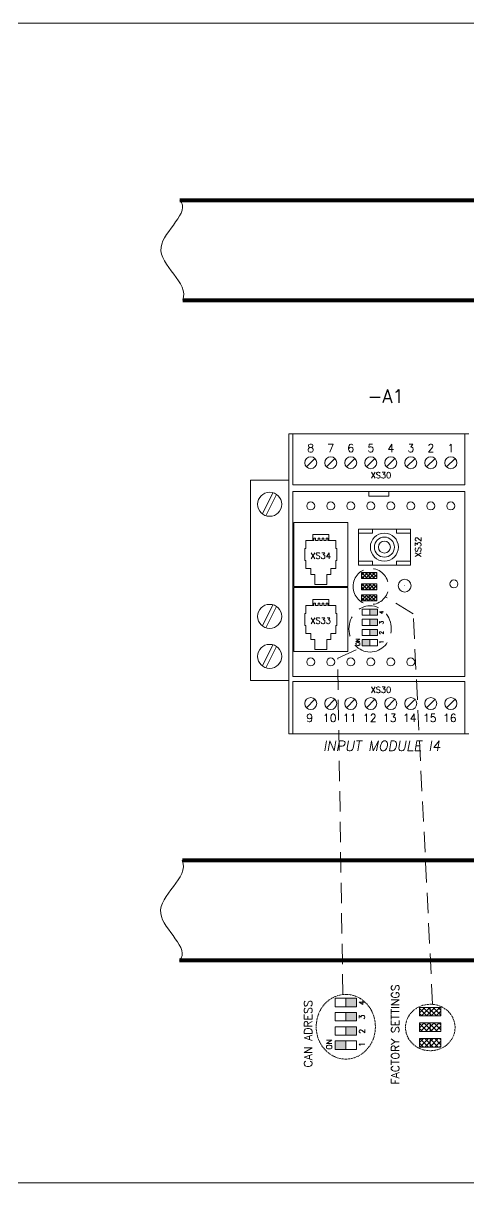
# Model space of a CAD drawing. Extents: x -2993 to 3661, y -4147 to -1441.
# Drawn here: x -1236.7 to -1125.4, y -2866.4 to -2576.6 of the extents above; entities that cross this region are included whole.
import ezdxf
from ezdxf.enums import TextEntityAlignment as Align

# ---------------------------------------------------------------- set-up
doc = ezdxf.new("R2010")
doc.units = 0
doc.header["$LTSCALE"] = 0.1
doc.header["$MEASUREMENT"] = 0
doc.linetypes.add('DASHED', pattern=[19.05, 12.7, -6.35])
doc.layers.get('0').update_dxf_attribs({"linetype": 'CONTINUOUS'})
for name, color, linetype in [('50C', 7, 'CONTINUOUS'), ('DIM', 5, 'CONTINUOUS'), ('KABELGOTEN', 5, 'CONTINUOUS'), ('MONTAGEPLAAT', 230, 'CONTINUOUS'), ('MOTMODULE', 7, 'CONTINUOUS')]:
    doc.layers.add(name, color=color, linetype=linetype)
doc.styles.get("Standard").update_dxf_attribs({"font": 'simplex.shx'})

msp = doc.modelspace()

# ---------------------------------------------------------------- hatches: boundary and pattern name
at = {"lineweight": 13}
h = msp.add_hatch(dxfattribs=at)
h.set_pattern_fill('ANSI37', color=256, scale=0.2, angle=180, style=0)
h.set_pattern_definition([(225, (8396.8499, 512.36735), (0.449012806, -0.449012806), []), (315, (8396.8499, 512.36735), (0.449012806, 0.449012806), [])])
h.paths.add_polyline_path([(-1148.39, -2721), (-1148.39, -2719.47), (-1150.28, -2719.47), (-1150.28, -2721)])
h.paths.add_polyline_path([(-1152.2, -2719.47), (-1152.2, -2721), (-1150.28, -2721), (-1150.28, -2719.47)])
h.paths.add_polyline_path([(-1150.28, -2718.2), (-1150.28, -2716.68), (-1152.2, -2716.68), (-1152.2, -2718.2)])
h.paths.add_polyline_path([(-1150.28, -2718.2), (-1148.39, -2718.2), (-1148.39, -2716.68), (-1150.28, -2716.68)])
h.paths.add_polyline_path([(-1148.39, -2713.89), (-1150.28, -2713.89), (-1150.28, -2715.41), (-1148.39, -2715.41)])
h.paths.add_polyline_path([(-1150.28, -2715.41), (-1150.28, -2713.89), (-1152.2, -2713.89), (-1152.2, -2715.41)])
h = msp.add_hatch(color=256, dxfattribs=at)
h.paths.add_polyline_path([(-1150.1, -2730.65), (-1152.03, -2730.65), (-1152.03, -2732.17), (-1150.1, -2732.17)])
h.paths.add_polyline_path([(-1148.22, -2728.11), (-1150.1, -2728.11), (-1150.1, -2729.63), (-1148.22, -2729.63)])
h.paths.add_polyline_path([(-1148.22, -2725.57), (-1150.15, -2725.57), (-1150.15, -2727.09), (-1148.22, -2727.09)])
h.paths.add_polyline_path([(-1148.22, -2723.03), (-1150.15, -2723.03), (-1150.15, -2724.55), (-1148.22, -2724.55)])
at = {"linetype": 'DASHED', "lineweight": 13}
h = msp.add_hatch(color=256, dxfattribs=at)
h.paths.add_polyline_path([(-1156.09, -2830.95), (-1158.79, -2830.95), (-1158.79, -2833.08), (-1156.09, -2833.08)])
h.paths.add_polyline_path([(-1153.46, -2827.4), (-1156.09, -2827.4), (-1156.09, -2829.53), (-1153.46, -2829.53)])
h.paths.add_polyline_path([(-1153.46, -2823.84), (-1156.16, -2823.84), (-1156.16, -2825.97), (-1153.46, -2825.97)])
h.paths.add_polyline_path([(-1153.46, -2820.28), (-1156.16, -2820.28), (-1156.16, -2822.42), (-1153.46, -2822.42)])
at = {"lineweight": 13}
h = msp.add_hatch(dxfattribs=at)
h.set_pattern_fill('ANSI37', color=256, scale=7, angle=180, style=0)
h.set_pattern_definition([(225, (-1773.8557, -2796.7994), (0.6187184, -0.6187184), []), (315, (-1773.8557, -2796.7994), (0.6187184, 0.6187184), [])])
h.paths.add_polyline_path([(-1132.39, -2832.51), (-1132.39, -2830.38), (-1135.02, -2830.38), (-1135.02, -2832.51)])
h.paths.add_polyline_path([(-1135.02, -2830.38), (-1137.72, -2830.38), (-1137.72, -2832.51), (-1135.02, -2832.51)])
h.paths.add_polyline_path([(-1137.72, -2826.47), (-1137.72, -2828.6), (-1135.02, -2828.6), (-1135.02, -2826.47)])
h.paths.add_polyline_path([(-1135.02, -2826.47), (-1135.02, -2828.6), (-1132.39, -2828.6), (-1132.39, -2826.47)])
h.paths.add_polyline_path([(-1135.02, -2822.56), (-1135.02, -2824.69), (-1132.39, -2824.69), (-1132.39, -2822.56)])
h.paths.add_polyline_path([(-1135.02, -2824.69), (-1135.02, -2822.56), (-1137.72, -2822.56), (-1137.72, -2824.69)])

# ---------------------------------------------------------------- linework, layer by layer
at = {"linetype": 'Continuous', "lineweight": 13}
for p, q in [((-1170.4, -2754.24), (-1170.4, -2679.24)), ((-1170.4, -2754.24), (-1170.4, -2679.24)), ((-1170.4, -2754.24), (-1170.4, -2679.24)), ((-1170.4, -2754.24), (-1170.4, -2679.24)), ((-1170.4, -2754.24), (-1170.4, -2679.24)), ((-1170.4, -2754.24), (-1170.4, -2679.24)), ((-1170.4, -2754.24), (-1170.4, -2679.24)), ((-1170.4, -2754.24), (-1170.4, -2679.24)), ((-1125.4, -2679.24), (-1170.4, -2679.24)), ((-1125.4, -2679.24), (-1170.4, -2679.24)), ((-1125.4, -2754.24), (-1170.4, -2754.24)), ((-1125.4, -2754.24), (-1170.4, -2754.24)), ((-1153.46, -2820.28), (-1158.79, -2820.28)), ((-1158.79, -2820.28), (-1158.79, -2822.42)), ((-1158.79, -2822.42), (-1153.46, -2822.42)), ((-1156.16, -2820.28), (-1156.16, -2822.42)), ((-1153.46, -2822.42), (-1153.46, -2820.28)), ((-1137.72, -2824.69), (-1137.72, -2822.56)), ((-1137.72, -2822.56), (-1132.39, -2822.56)), ((-1135.02, -2822.56), (-1135.02, -2824.69)), ((-1132.39, -2822.56), (-1132.39, -2824.69)), ((-1153.46, -2823.84), (-1158.79, -2823.84)), ((-1158.79, -2823.84), (-1158.79, -2825.97)), ((-1156.16, -2823.84), (-1156.16, -2825.97)), ((-1153.46, -2825.97), (-1153.46, -2823.84)), ((-1132.39, -2824.69), (-1137.72, -2824.69)), ((-1158.79, -2825.97), (-1153.46, -2825.97)), ((-1158.79, -2827.4), (-1153.46, -2827.4)), ((-1158.79, -2829.53), (-1158.79, -2827.4)), ((-1156.09, -2827.4), (-1156.09, -2829.53)), ((-1153.46, -2827.4), (-1153.46, -2829.53)), ((-1137.72, -2826.47), (-1132.39, -2826.47)), ((-1137.72, -2828.6), (-1137.72, -2826.47)), ((-1132.39, -2828.6), (-1137.72, -2828.6)), ((-1135.02, -2826.47), (-1135.02, -2828.6)), ((-1132.39, -2826.47), (-1132.39, -2828.6)), ((-1153.46, -2829.53), (-1158.79, -2829.53)), ((-1158.79, -2830.95), (-1153.46, -2830.95)), ((-1158.79, -2833.08), (-1158.79, -2830.95)), ((-1156.09, -2830.95), (-1156.09, -2833.08)), ((-1153.46, -2830.95), (-1153.46, -2833.08)), ((-1137.72, -2832.51), (-1137.72, -2830.38)), ((-1137.72, -2830.38), (-1132.39, -2830.38)), ((-1135.02, -2830.38), (-1135.02, -2832.51)), ((-1132.39, -2830.38), (-1132.39, -2832.51)), ((-1153.46, -2833.08), (-1158.79, -2833.08)), ((-1132.39, -2832.51), (-1137.72, -2832.51))]:
    msp.add_line(p, q, dxfattribs=at)
at = {"lineweight": 13}
for p, q in [((-1170.4, -2679.24), (-1170.4, -2754.24)), ((-1170.4, -2679.24), (-1170.4, -2754.24)), ((-1170.4, -2679.24), (-1170.4, -2754.24)), ((-1170.4, -2679.24), (-1170.4, -2754.24)), ((-1170.4, -2679.24), (-1170.4, -2754.24)), ((-1170.4, -2679.24), (-1170.4, -2754.24)), ((-1170.4, -2679.24), (-1170.4, -2754.24)), ((-1170.4, -2679.24), (-1170.4, -2754.24)), ((-1125.4, -2679.24), (-1170.4, -2679.24)), ((-1125.4, -2679.24), (-1170.4, -2679.24)), ((-1169.4, -2691.94), (-1169.4, -2679.24)), ((-1126.4, -2691.94), (-1126.4, -2679.24)), ((-1163.84, -2685.38), (-1165.97, -2687.5)), ((-1158.84, -2685.38), (-1160.97, -2687.5)), ((-1153.84, -2685.38), (-1155.97, -2687.5)), ((-1148.84, -2685.38), (-1150.97, -2687.5)), ((-1143.84, -2685.38), (-1145.97, -2687.5)), ((-1138.84, -2685.38), (-1140.97, -2687.5)), ((-1133.84, -2685.38), (-1135.97, -2687.5)), ((-1128.84, -2685.38), (-1130.97, -2687.5)), ((-1170.4, -2738.04), (-1170.4, -2688.04)), ((-1170.4, -2738.94), (-1170.4, -2688.94)), ((-1170.4, -2738.94), (-1170.4, -2688.94)), ((-1170.4, -2738.94), (-1170.4, -2688.94)), ((-1170.4, -2738.94), (-1170.4, -2688.94)), ((-1170.4, -2738.94), (-1170.4, -2688.94)), ((-1170.4, -2696.52), (-1170.4, -2689.67)), ((-1170.4, -2697.42), (-1170.4, -2690.57)), ((-1170.4, -2740.84), (-1170.4, -2690.84)), ((-1170.4, -2741.74), (-1170.4, -2691.74)), ((-1170.4, -2741.74), (-1170.4, -2691.74)), ((-1126.4, -2691.94), (-1169.4, -2691.94)), ((-1170.4, -2739.84), (-1170.4, -2693.64)), ((-1170.4, -2739.84), (-1170.4, -2693.64)), ((-1170.4, -2739.84), (-1170.4, -2693.64)), ((-1169.4, -2739.84), (-1169.4, -2693.64)), ((-1126.4, -2693.64), (-1169.4, -2693.64)), ((-1150.4, -2693.64), (-1150.4, -2694.84)), ((-1145.4, -2694.84), (-1150.4, -2694.84)), ((-1145.4, -2693.64), (-1145.4, -2694.84)), ((-1126.4, -2739.84), (-1126.4, -2693.64)), ((-1169.1, -2701.41), (-1169.1, -2717.41)), ((-1169.1, -2701.41), (-1155.6, -2701.41)), ((-1155.6, -2701.41), (-1155.6, -2717.41)), ((-1139.99, -2703.04), (-1152.99, -2703.04)), ((-1152.99, -2703.04), (-1152.99, -2712.04)), ((-1149.49, -2704.04), (-1149.49, -2703.04)), ((-1143.49, -2704.04), (-1143.49, -2703.04)), ((-1139.99, -2703.04), (-1139.99, -2712.04)), ((-1166.1, -2705.91), (-1164.35, -2705.91)), ((-1166.1, -2705.91), (-1166.1, -2707.91)), ((-1164.35, -2704.41), (-1164.35, -2705.91)), ((-1164.35, -2704.41), (-1160.35, -2704.41)), ((-1164.08, -2705.91), (-1164.35, -2705.91)), ((-1164.08, -2705.91), (-1164.08, -2705.32)), ((-1164.08, -2705.32), (-1163.67, -2705.32)), ((-1163.67, -2705.32), (-1163.67, -2705.91)), ((-1163.67, -2705.91), (-1163.06, -2705.91)), ((-1163.06, -2705.91), (-1163.06, -2705.32)), ((-1163.06, -2705.32), (-1162.65, -2705.32)), ((-1162.65, -2705.32), (-1162.65, -2705.91)), ((-1162.65, -2705.91), (-1162.04, -2705.91)), ((-1162.04, -2705.32), (-1161.64, -2705.32)), ((-1162.04, -2705.91), (-1162.04, -2705.32)), ((-1161.64, -2705.32), (-1161.64, -2705.91)), ((-1161.64, -2705.91), (-1161.03, -2705.91)), ((-1161.03, -2705.91), (-1161.03, -2705.32)), ((-1161.03, -2705.32), (-1160.62, -2705.32)), ((-1160.62, -2705.32), (-1160.62, -2705.91)), ((-1160.62, -2705.91), (-1160.35, -2705.91)), ((-1160.35, -2704.41), (-1160.35, -2705.91)), ((-1160.35, -2705.91), (-1158.6, -2705.91)), ((-1158.6, -2705.91), (-1158.6, -2707.91)), ((-1149.49, -2704.04), (-1152.99, -2704.04)), ((-1139.99, -2704.04), (-1143.49, -2704.04)), ((-1166.35, -2707.91), (-1166.35, -2710.91)), ((-1166.35, -2707.91), (-1166.1, -2707.91)), ((-1158.6, -2707.91), (-1158.35, -2707.91)), ((-1158.35, -2707.91), (-1158.35, -2710.91)), ((-1166.35, -2710.91), (-1166.1, -2710.91)), ((-1166.1, -2710.91), (-1166.1, -2712.91)), ((-1158.6, -2710.91), (-1158.35, -2710.91)), ((-1158.6, -2710.91), (-1158.6, -2712.91)), ((-1149.49, -2711.04), (-1152.99, -2711.04)), ((-1139.99, -2712.04), (-1152.99, -2712.04)), ((-1149.49, -2712.04), (-1149.49, -2711.04)), ((-1143.49, -2712.04), (-1143.49, -2711.04)), ((-1139.99, -2711.04), (-1143.49, -2711.04)), ((-1166.1, -2712.91), (-1164.85, -2712.91)), ((-1164.85, -2712.91), (-1164.85, -2714.41)), ((-1164.85, -2714.41), (-1163.85, -2714.41)), ((-1163.85, -2714.41), (-1163.85, -2716.91)), ((-1160.85, -2714.41), (-1159.85, -2714.41)), ((-1160.85, -2714.41), (-1160.85, -2716.91)), ((-1159.85, -2712.91), (-1159.85, -2714.41)), ((-1159.85, -2712.91), (-1158.6, -2712.91)), ((-1152.2, -2715.41), (-1152.2, -2713.89)), ((-1152.2, -2713.89), (-1148.39, -2713.89)), ((-1148.39, -2715.41), (-1152.2, -2715.41)), ((-1150.28, -2713.89), (-1150.28, -2715.41)), ((-1148.39, -2713.89), (-1148.39, -2715.41)), ((-1169.1, -2717.41), (-1155.6, -2717.41)), ((-1169.1, -2717.66), (-1169.1, -2733.66)), ((-1169.1, -2717.66), (-1155.6, -2717.66)), ((-1163.85, -2716.91), (-1160.85, -2716.91)), ((-1155.6, -2717.66), (-1155.6, -2733.66)), ((-1152.2, -2718.2), (-1152.2, -2716.68)), ((-1152.2, -2716.68), (-1148.39, -2716.68)), ((-1148.39, -2718.2), (-1152.2, -2718.2)), ((-1150.28, -2716.68), (-1150.28, -2718.2)), ((-1148.39, -2716.68), (-1148.39, -2718.2)), ((-1164.35, -2720.66), (-1164.35, -2722.16)), ((-1164.35, -2720.66), (-1160.35, -2720.66)), ((-1160.35, -2720.66), (-1160.35, -2722.16)), ((-1152.2, -2721), (-1152.2, -2719.47)), ((-1152.2, -2719.47), (-1148.39, -2719.47)), ((-1148.39, -2721), (-1152.2, -2721)), ((-1150.28, -2719.47), (-1150.28, -2721)), ((-1148.39, -2719.47), (-1148.39, -2721)), ((-1166.35, -2724.16), (-1166.35, -2727.16)), ((-1166.35, -2724.16), (-1166.1, -2724.16)), ((-1166.1, -2722.16), (-1164.35, -2722.16)), ((-1166.1, -2722.16), (-1166.1, -2724.16)), ((-1164.08, -2722.16), (-1164.35, -2722.16)), ((-1164.08, -2722.16), (-1164.08, -2721.57)), ((-1164.08, -2721.57), (-1163.67, -2721.57)), ((-1163.67, -2721.57), (-1163.67, -2722.16)), ((-1163.67, -2722.16), (-1163.06, -2722.16)), ((-1163.06, -2722.16), (-1163.06, -2721.57)), ((-1163.06, -2721.57), (-1162.65, -2721.57)), ((-1162.65, -2721.57), (-1162.65, -2722.16)), ((-1162.65, -2722.16), (-1162.04, -2722.16)), ((-1162.04, -2721.57), (-1161.64, -2721.57)), ((-1162.04, -2722.16), (-1162.04, -2721.57)), ((-1161.64, -2721.57), (-1161.64, -2722.16)), ((-1161.64, -2722.16), (-1161.03, -2722.16)), ((-1161.03, -2722.16), (-1161.03, -2721.57)), ((-1161.03, -2721.57), (-1160.62, -2721.57)), ((-1160.62, -2721.57), (-1160.62, -2722.16)), ((-1160.62, -2722.16), (-1160.35, -2722.16)), ((-1160.35, -2722.16), (-1158.6, -2722.16)), ((-1158.6, -2722.16), (-1158.6, -2724.16)), ((-1158.6, -2724.16), (-1158.35, -2724.16)), ((-1158.35, -2724.16), (-1158.35, -2727.16)), ((-1152.03, -2723.03), (-1152.03, -2724.55)), ((-1148.22, -2723.03), (-1152.03, -2723.03)), ((-1150.15, -2723.03), (-1150.15, -2724.55)), ((-1148.22, -2724.55), (-1148.22, -2723.03)), ((-1166.35, -2727.16), (-1166.1, -2727.16)), ((-1166.1, -2727.16), (-1166.1, -2729.16)), ((-1158.6, -2727.16), (-1158.35, -2727.16)), ((-1158.6, -2727.16), (-1158.6, -2729.16)), ((-1152.03, -2724.55), (-1148.22, -2724.55)), ((-1152.03, -2725.57), (-1152.03, -2727.09)), ((-1148.22, -2725.57), (-1152.03, -2725.57)), ((-1152.03, -2727.09), (-1148.22, -2727.09)), ((-1150.15, -2725.57), (-1150.15, -2727.09)), ((-1148.22, -2727.09), (-1148.22, -2725.57)), ((-1166.1, -2729.16), (-1164.85, -2729.16)), ((-1164.85, -2729.16), (-1164.85, -2730.66)), ((-1159.85, -2729.16), (-1159.85, -2730.66)), ((-1159.85, -2729.16), (-1158.6, -2729.16)), ((-1152.03, -2729.63), (-1152.03, -2728.11)), ((-1152.03, -2728.11), (-1148.22, -2728.11)), ((-1148.22, -2729.63), (-1152.03, -2729.63)), ((-1150.1, -2728.11), (-1150.1, -2729.63)), ((-1148.22, -2728.11), (-1148.22, -2729.63)), ((-1164.85, -2730.66), (-1163.85, -2730.66)), ((-1163.85, -2730.66), (-1163.85, -2733.16)), ((-1160.85, -2730.66), (-1160.85, -2733.16)), ((-1160.85, -2730.66), (-1159.85, -2730.66)), ((-1152.03, -2732.17), (-1152.03, -2730.65)), ((-1152.03, -2730.65), (-1148.22, -2730.65)), ((-1148.22, -2732.17), (-1152.03, -2732.17)), ((-1150.1, -2730.65), (-1150.1, -2732.17)), ((-1148.22, -2730.65), (-1148.22, -2732.17)), ((-1169.1, -2733.66), (-1155.6, -2733.66)), ((-1163.85, -2733.16), (-1160.85, -2733.16)), ((-1126.4, -2739.84), (-1169.4, -2739.84)), ((-1169.4, -2741.14), (-1169.4, -2754.24)), ((-1126.4, -2741.14), (-1169.4, -2741.14)), ((-1126.4, -2741.14), (-1126.4, -2754.24)), ((-1163.84, -2745.58), (-1165.97, -2747.7)), ((-1158.84, -2745.58), (-1160.97, -2747.7)), ((-1153.84, -2745.58), (-1155.97, -2747.7)), ((-1148.84, -2745.58), (-1150.97, -2747.7)), ((-1143.84, -2745.58), (-1145.97, -2747.7)), ((-1138.84, -2745.58), (-1140.97, -2747.7)), ((-1133.84, -2745.58), (-1135.97, -2747.7)), ((-1128.84, -2745.58), (-1130.97, -2747.7)), ((-1125.4, -2754.24), (-1170.4, -2754.24)), ((-1125.4, -2754.24), (-1126.4, -2754.24))]:
    msp.add_line(p, q, dxfattribs=at)
at = {"linetype": 'DASHED', "lineweight": 13, "ltscale": 4}
for p, q in [((-1139.3, -2724.2), (-1146.29, -2719.97)), ((-1134.45, -2821.82), (-1139.3, -2724.2)), ((-1158.16, -2735.31), (-1152.88, -2732.88)), ((-1156.87, -2819.36), (-1158.16, -2735.31))]:
    msp.add_line(p, q, dxfattribs=at)
at = {"lineweight": 13, "const_width": 0.1}
msp.add_lwpolyline([(-1141.36, -2717.19, 1), (-1141.46, -2717.19, 1)], format="xyb", close=True, dxfattribs=at)
at = {"lineweight": 13}
for centre, radius in [((-1164.9, -2686.44), 1.5), ((-1159.9, -2686.44), 1.5), ((-1154.9, -2686.44), 1.5), ((-1149.9, -2686.44), 1.5), ((-1144.9, -2686.44), 1.5), ((-1139.9, -2686.44), 1.5), ((-1134.9, -2686.44), 1.5), ((-1129.9, -2686.44), 1.5), ((-1164.9, -2697.24), 1), ((-1159.9, -2697.24), 1), ((-1154.9, -2697.24), 1), ((-1149.9, -2697.24), 1), ((-1144.9, -2697.24), 1), ((-1139.9, -2697.24), 1), ((-1134.9, -2697.24), 1), ((-1129.9, -2697.24), 1), ((-1146.49, -2707.54), 3.5), ((-1146.49, -2707.54), 2.5), ((-1146.49, -2707.54), 1.5), ((-1141.41, -2717.19), 1.6), ((-1129.14, -2716.74), 1), ((-1164.9, -2736.24), 1), ((-1159.9, -2736.24), 1), ((-1154.9, -2736.24), 1), ((-1149.9, -2736.24), 1), ((-1144.9, -2736.24), 1), ((-1139.9, -2736.24), 1), ((-1164.9, -2746.64), 1.5), ((-1159.9, -2746.64), 1.5), ((-1154.9, -2746.64), 1.5), ((-1149.9, -2746.64), 1.5), ((-1144.9, -2746.64), 1.5), ((-1139.9, -2746.64), 1.5), ((-1134.9, -2746.64), 1.5), ((-1129.9, -2746.64), 1.5)]:
    msp.add_circle(centre, radius, dxfattribs=at)
at = {"linetype": 'DASHED', "lineweight": 13, "ltscale": 4, "extrusion": (0, 0, -1)}
msp.add_ellipse((-1149.9, -2717.38), major_axis=(-0.01, 4.5), ratio=0.984111, start_param=-1.570796, end_param=4.712389, dxfattribs=at)
msp.add_ellipse((-1150.05, -2728), major_axis=(0, -5.78), ratio=0.914373, dxfattribs=at)
at = {"linetype": 'DASHED', "lineweight": 13, "ltscale": 0.2}
for centre, major_axis, ratio in [((-1156.13, -2827.41), (0, -8.09), 0.914373), ((-1135.02, -2827.6), (6.19, -0.01), 0.938062)]:
    msp.add_ellipse(centre, major_axis=major_axis, ratio=ratio, dxfattribs=at)
at = {"layer": '50C', "lineweight": 13}
for p, q in [((-1170.4, -2687.59), (-1170.4, -2737.59)), ((-1170.4, -2687.59), (-1170.4, -2737.59)), ((-1179.9, -2740.84), (-1179.9, -2690.84)), ((-1179.9, -2740.84), (-1179.9, -2690.84)), ((-1179.9, -2740.84), (-1179.9, -2690.84)), ((-1179.9, -2740.84), (-1179.9, -2690.84)), ((-1179.9, -2740.84), (-1179.9, -2690.84)), ((-1179.9, -2740.84), (-1179.9, -2690.84)), ((-1179.9, -2690.84), (-1170.4, -2690.84)), ((-1170.4, -2689.78), (-1170.4, -2733.78)), ((-1170.4, -2733.78), (-1170.4, -2689.78)), ((-1170.4, -2689.78), (-1170.4, -2733.78)), ((-1170.4, -2690.68), (-1170.4, -2734.68)), ((-1170.4, -2734.68), (-1170.4, -2690.68)), ((-1170.4, -2690.68), (-1170.4, -2734.68)), ((-1170.4, -2690.68), (-1170.4, -2734.68)), ((-1170.4, -2734.68), (-1170.4, -2690.68)), ((-1170.4, -2690.68), (-1170.4, -2734.68)), ((-1170.4, -2691.74), (-1170.4, -2741.74)), ((-1170.4, -2691.74), (-1170.4, -2741.74)), ((-1170.4, -2691.74), (-1170.4, -2741.74)), ((-1174.34, -2693.95), (-1176.96, -2699.24)), ((-1173.44, -2694.38), (-1176.07, -2699.7)), ((-1174.34, -2721.95), (-1176.96, -2727.24)), ((-1173.44, -2722.38), (-1176.07, -2727.7)), ((-1174.34, -2731.95), (-1176.96, -2737.24)), ((-1173.44, -2732.38), (-1176.07, -2737.7)), ((-1170.4, -2740.84), (-1179.9, -2740.84))]:
    msp.add_line(p, q, dxfattribs=at)
for centre in [(-1175.15, -2696.84), (-1175.15, -2724.84), (-1175.15, -2734.84)]:
    msp.add_circle(centre, 3, dxfattribs=at)
at = {"layer": 'DIM', "lineweight": 13, "const_width": 1}
for points in [[(-1197.61, -2620.84), (-1013.01, -2620.84)], [(-1013.01, -2620.84), (-1013.01, -2645.84), (-1196.88, -2645.84)], [(-1196.97, -2785.84), (-1013.01, -2785.84), (-1013.01, -2810.84), (-1197.69, -2810.84)]]:
    msp.add_lwpolyline(points, dxfattribs=at)
at = {"layer": 'KABELGOTEN', "lineweight": 13, "ltscale": 4}
for p, q in [((-1197.61, -2620.84), (-1013.01, -2620.84)), ((-1013.01, -2645.84), (-1196.88, -2645.84)), ((-1196.97, -2785.84), (-1013.01, -2785.84)), ((-1013.01, -2810.84), (-1197.69, -2810.84))]:
    msp.add_line(p, q, dxfattribs=at)
at = {"layer": 'KABELGOTEN', "lineweight": 13}
for points, start_tangent, end_tangent in [([(-1197.61, -2620.84), (-1202.28, -2632.58), (-1196.88, -2645.84)], (0.702702, -0.711485), (-0.381342, -0.924434)), ([(-1197.69, -2810.84), (-1202.36, -2799.1), (-1196.97, -2785.84)], (0.702702, 0.711485), (-0.381342, 0.924434))]:
    msp.add_spline(points, degree=3, dxfattribs=dict(at, start_tangent=start_tangent, end_tangent=end_tangent))
at = {"layer": 'MONTAGEPLAAT', "color": 7, "lineweight": 13}
msp.add_lwpolyline([(-941.49, -2866.42), (-1242.74, -2866.42), (-1242.74, -2576.59), (-941.49, -2576.59)], close=True, dxfattribs=at)

# ---------------------------------------------------------------- texts
at = {"lineweight": 13}
msp.add_text('-A1', height=3.281, dxfattribs=at).set_placement((-1146.15, -2671.45), align=Align.CENTER)
at = {"lineweight": 13, "text_generation_flag": 6}
for s, height, rotation, p in [('8', 2, 180, (-1164.9, -2683.78)), ('7', 2, 180, (-1159.9, -2683.78)), ('6', 2, 180, (-1154.9, -2683.78)), ('5', 2, 180, (-1149.9, -2683.78)), ('4', 2, 180, (-1144.9, -2683.78)), ('3', 2, 180, (-1139.9, -2683.78)), ('2', 2, 180, (-1134.9, -2683.78)), ('1', 2, 180, (-1129.9, -2683.78)), ('XS30', 1.5, 180, (-1147.35, -2690.33)), ('XS32', 1.5, 270, (-1137.31, -2707.5)), ('XS34', 1.5, 180, (-1162.42, -2710.43)), ('XS33', 1.5, 180, (-1162.42, -2726.68)), ('XS30', 1.5, 180, (-1147.35, -2743.93)), ('9', 2, 180, (-1165.15, -2751.24)), ('10', 2, 180, (-1160.15, -2751.24)), ('11', 2, 180, (-1155.15, -2751.24)), ('12', 2, 180, (-1150.15, -2751.24)), ('13', 2, 180, (-1145.15, -2751.24)), ('14', 2, 180, (-1140.15, -2751.24)), ('15', 2, 180, (-1135.15, -2751.24)), ('16', 2, 180, (-1130.15, -2751.24))]:
    msp.add_text(s, height=height, rotation=rotation, dxfattribs=at).set_placement(p, align=Align.CENTER)
at = {"lineweight": 13}
for s, height, p in [('4', 1, (-1146.74, -2724.28)), ('3', 1, (-1146.74, -2726.82)), ('2', 1, (-1146.74, -2729.36)), ('ON', 1, (-1152.6, -2732.22)), ('1', 1, (-1146.74, -2731.71)), ('FACTORY SETTINGS', 2, (-1142.76, -2841.87)), ('CAN ADRESS', 2, (-1164.56, -2837.57))]:
    msp.add_text(s, height=height, rotation=90, dxfattribs=at).set_placement(p)
at = {"linetype": 'Continuous', "lineweight": 13}
for s, p in [('4', (-1151.39, -2822.03)), ('3', (-1151.39, -2825.58)), ('2', (-1151.39, -2829.14)), ('ON', (-1159.59, -2833.15)), ('1', (-1151.39, -2832.43))]:
    msp.add_text(s, height=1.4, rotation=90, dxfattribs=at).set_placement(p)
at = {"layer": 'MOTMODULE', "color": 7, "lineweight": 13, "oblique": 10}
msp.add_text('INPUT MODULE I4', height=2.5, dxfattribs=at).set_placement((-1147.15, -2758.49), align=Align.CENTER)

doc.saveas('drawing.dxf')
